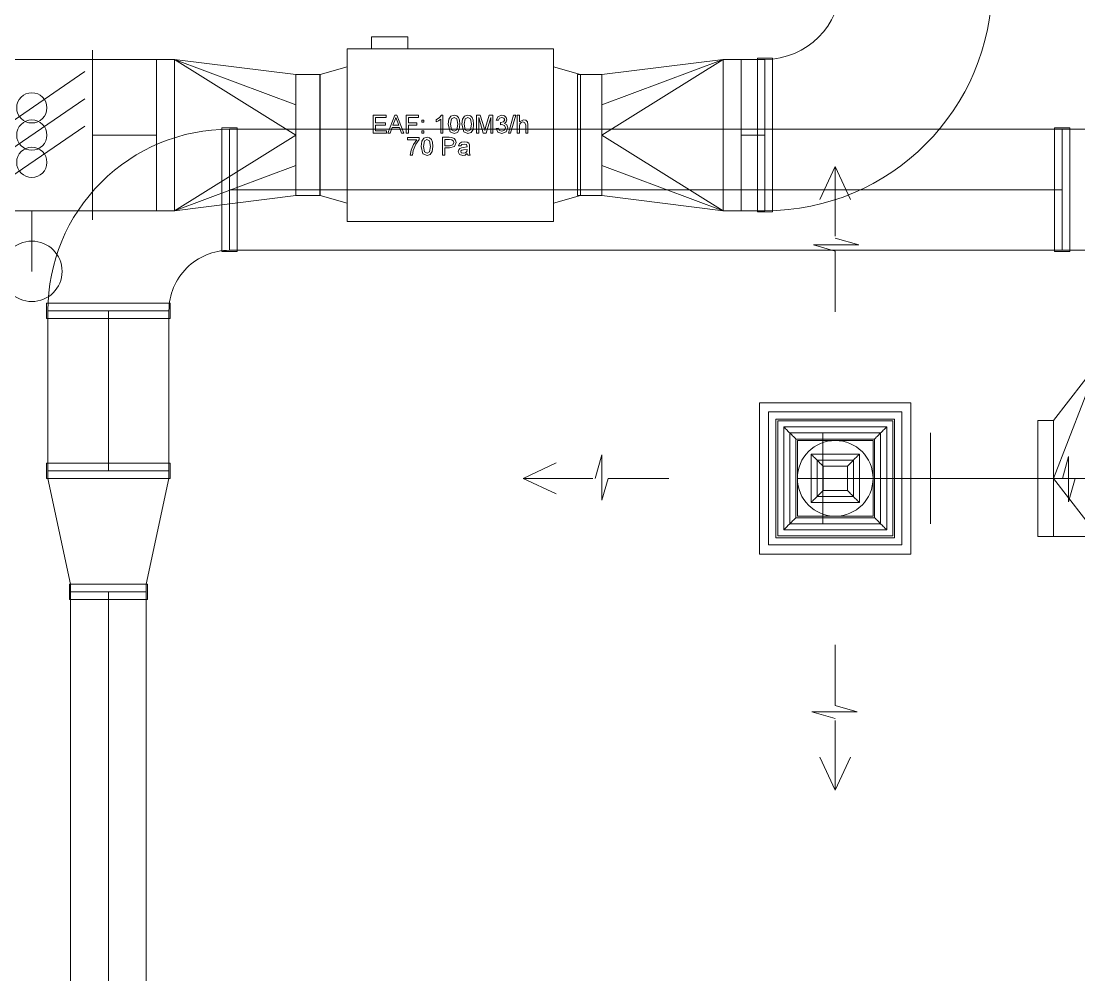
# Model space of a CAD drawing. Header units: millimetres. Extents: x -22227 to 20275, y 15053 to 61060.
# Drawn here: x 11980 to 13727, y 54697 to 56272 of the extents above; entities that cross this region are included whole.
import ezdxf

# ---------------------------------------------------------------- set-up
doc = ezdxf.new("R2010")
doc.units = ezdxf.units.MM
for name, color, linetype, lineweight in [('A-DETL-GENF', 7, 'Continuous', 5), ('A-GENM', 7, 'Continuous', 5), ('M-EQPM', 7, 'Continuous', 5), ('M-HVAC-CDFF', 7, 'Continuous', 5), ('M-HVAC-DUCT', 7, 'Continuous', 18), ('M-HVAC-DUCT-CNTR', 7, 'Continuous', 5)]:
    doc.layers.add(name, color=color, linetype=linetype, lineweight=lineweight)
doc.layers.add('M-HVAC-DUCT-PATT', color=7, linetype='Continuous', lineweight=5, true_color=0x007f00)

# ---------------------------------------------------------------- blocks, each defined once
blk = doc.blocks.new('01_DSC_SAD_Asli_1 ROD Connector_Horizontal_ - FAF 250X250-2073749-MẶT BẰNG HỆ THỐNG GIÓ TƯƠI')
at = {"layer": 'A-GENM', "color": 4, "true_color": 0x00ffff}
for p, q in [((0, 515), (-25.4, 460.6)), ((0, 515), (25.4, 460.6)), ((0, 515), (0, 400)), ((-36.1, 385.4), (38.7, 385.4)), ((0, 375), (-36.1, 385.4)), ((38.7, 385.4), (0, 396.4)), ((0, 375), (0, 275)), ((-385.4, 38.7), (-396.4, 0)), ((-385.4, -36.1), (-385.4, 38.7)), ((375, 0), (385.4, 36.1)), ((385.4, 36.1), (385.4, -38.7)), ((-515, 0), (-460.6, 25.4)), ((515, 0), (460.6, 25.4)), ((-515, 0), (-460.6, -25.4)), ((-515, 0), (-400, 0)), ((-375, 0), (-385.4, -36.1)), ((-375, 0), (-275, 0)), ((375, 0), (275, 0)), ((385.4, -38.7), (396.4, 0)), ((515, 0), (400, 0)), ((515, 0), (460.6, -25.4)), ((0, -375), (0, -275)), ((0, -375), (36.1, -385.4)), ((-38.7, -385.4), (0, -396.4)), ((36.1, -385.4), (-38.7, -385.4)), ((0, -515), (0, -400)), ((0, -515), (-25.4, -460.6)), ((0, -515), (25.4, -460.6))]:
    blk.add_line(p, q, dxfattribs=at)
at = {"layer": 'M-HVAC-CDFF', "color": 4, "true_color": 0x00ffff}
for p, q in [((125, 125), (-125, 125)), ((-125, 125), (-125, -125)), ((-125, -125), (-125, 125)), ((-125, 125), (125, 125)), ((125, -125), (125, 125)), ((125, 125), (125, -125)), ((110, 110), (-110, 110)), ((-110, 110), (-110, -110)), ((-110, -110), (-110, 110)), ((-110, 110), (110, 110)), ((110, -110), (110, 110)), ((110, 110), (110, -110)), ((98, 98), (-98, 98)), ((-98, 98), (-98, -98)), ((-98, -98), (-98, 98)), ((-98, 98), (98, 98)), ((-95, -95), (-95, 95)), ((-95, 95), (95, 95)), ((95, 95), (-95, 95)), ((-95, 95), (-95, -95)), ((-95, -95), (-95, 95)), ((-95, 95), (95, 95)), ((95, 95), (-95, 95)), ((-95, 95), (-95, -95)), ((95, 95), (95, -95)), ((95, -95), (95, 95)), ((95, 95), (95, -95)), ((95, -95), (95, 95)), ((98, -98), (98, 98)), ((98, 98), (98, -98)), ((-85, 85), (-85, -85)), ((85, 85), (-85, 85)), ((-75, -75), (-75, 75)), ((-75, -75), (-75, 75)), ((75, 75), (-75, 75)), ((75, 75), (-75, 75)), ((75, 75), (75, -75)), ((75, 75), (75, -75)), ((85, -85), (85, 85)), ((-65, 65), (-65, -65)), ((-65, 65), (65, 65)), ((65, -65), (65, 65)), ((-40, 40), (-40, -40)), ((40, 40), (-40, 40)), ((40, -40), (40, 40)), ((-30, -30), (-30, 30)), ((-30, -30), (-30, 30)), ((30, 30), (-30, 30)), ((30, 30), (-30, 30)), ((-20, 20), (-20, -20)), ((-20, 20), (20, 20)), ((20, -20), (20, 20)), ((30, 30), (30, -30)), ((30, 30), (30, -30)), ((30, -30), (-30, -30)), ((30, -30), (-30, -30)), ((-20, -20), (20, -20)), ((-40, -40), (40, -40)), ((-65, -65), (65, -65)), ((-85, -85), (85, -85)), ((75, -75), (-75, -75)), ((75, -75), (-75, -75)), ((-98, -98), (98, -98)), ((98, -98), (-98, -98)), ((95, -95), (-95, -95)), ((-95, -95), (95, -95)), ((95, -95), (-95, -95)), ((-95, -95), (95, -95)), ((-110, -110), (110, -110)), ((110, -110), (-110, -110)), ((-125, -125), (125, -125)), ((125, -125), (-125, -125))]:
    blk.add_line(p, q, dxfattribs=at)
for points in [[(-75, 75), (-76.2, 76.2), (-79.1, 79.1), (-82.9, 82.9), (-85, 85)], [(-75, 75), (-72.7, 72.7), (-68.7, 68.7), (-66, 66), (-65, 65)], [(65, 65), (66, 66), (68.7, 68.7), (72.7, 72.7), (75, 75)], [(85, 85), (82.9, 82.9), (79.1, 79.1), (76.2, 76.2), (75, 75)], [(-30, 30), (-31.2, 31.2), (-34.1, 34.1), (-37.9, 37.9), (-40, 40)], [(40, 40), (37.9, 37.9), (34.1, 34.1), (31.2, 31.2), (30, 30)], [(-30, 30), (-27.7, 27.7), (-23.7, 23.7), (-21, 21), (-20, 20)], [(20, 20), (21, 21), (23.7, 23.7), (27.7, 27.7), (30, 30)], [(-30, -30), (-31.2, -31.2), (-34.1, -34.1), (-37.9, -37.9), (-40, -40)], [(-30, -30), (-27.7, -27.7), (-23.7, -23.7), (-21, -21), (-20, -20)], [(30, -30), (27.7, -27.7), (23.7, -23.7), (21, -21), (20, -20)], [(30, -30), (31.2, -31.2), (34.1, -34.1), (37.9, -37.9), (40, -40)], [(-75, -75), (-72.7, -72.7), (-68.7, -68.7), (-66, -66), (-65, -65)], [(75, -75), (72.7, -72.7), (68.7, -68.7), (66, -66), (65, -65)], [(-75, -75), (-76.2, -76.2), (-79.1, -79.1), (-82.9, -82.9), (-85, -85)], [(75, -75), (76.2, -76.2), (79.1, -79.1), (82.9, -82.9), (85, -85)]]:
    blk.add_open_spline(points, degree=3, dxfattribs=at)
blk = doc.blocks.new('ChanRe_VuongTron_TDC - Standard-2480131-MẶT BẰNG HỆ THỐNG GIÓ TƯƠI')
at = {"layer": 'M-HVAC-DUCT', "color": 4, "true_color": 0x00ffff}
for p, q in [((0, 95.8), (-15, 95.8)), ((-15, -191.5), (-15, 95.8)), ((0, 95.8), (-15, 95.8)), ((-15, 95.8), (-15, -191.5)), ((0, 95.8), (74.6, 95.8)), ((0, 95.8), (0, -191.5)), ((0, 95.8), (74.6, 0)), ((0, 95.8), (74.6, 0)), ((0, -191.5), (0, 95.8)), ((0, 95.8), (0, -191.5)), ((0, -191.5), (0, 95.8)), ((74.6, 0), (74.6, 95.8)), ((100, 95.8), (74.6, 95.8)), ((74.6, 95.8), (74.6, -95.8)), ((74.6, 95.8), (74.6, -95.8)), ((100, -95.8), (100, 95.8)), ((100, -95.8), (100, 95.8)), ((0, -191.5), (74.6, 0)), ((74.6, 0), (0, -191.5)), ((74.6, -95.8), (74.6, 0)), ((0, -191.5), (74.6, -95.8)), ((74.6, -95.8), (100, -95.8)), ((-15, -191.5), (0, -191.5)), ((0, -191.5), (-15, -191.5))]:
    blk.add_line(p, q, dxfattribs=at)
blk = doc.blocks.new('ConThu_VuongTron_NepC1 - Standard-2536471-MẶT BẰNG HỆ THỐNG GIÓ TƯƠI')
at = {"layer": 'M-HVAC-DUCT', "color": 4, "true_color": 0x00ffff}
for p, q in [((13263.9, 50679.4), (13326.4, 50679.4)), ((13263.9, 50616.9), (13263.9, 50679.4)), ((13263.9, 50679.4), (13263.9, 50554.4)), ((13388.9, 50679.4), (13263.9, 50679.4)), ((13263.9, 50554.4), (13263.9, 50679.4)), ((13263.9, 50679.4), (13388.9, 50679.4)), ((13388.9, 50679.4), (13263.9, 50679.4)), ((13263.9, 50679.4), (13263.9, 50554.4)), ((13326.4, 50679.4), (13388.9, 50679.4)), ((13388.9, 50679.4), (13388.9, 50616.9)), ((13388.9, 50554.4), (13388.9, 50679.4)), ((13388.9, 50679.4), (13388.9, 50554.4)), ((13388.9, 50554.4), (13388.9, 50679.4)), ((13263.9, 50554.4), (13263.9, 50616.9)), ((13263.9, 50616.9), (13326.4, 50616.9)), ((13295.2, 50616.9), (13263.9, 50616.9)), ((13326.4, 50616.9), (13388.9, 50616.9)), ((13388.9, 50616.9), (13357.7, 50616.9)), ((13388.9, 50616.9), (13388.9, 50554.4)), ((13326.4, 50554.4), (13263.9, 50554.4)), ((13263.9, 50554.4), (13388.9, 50554.4)), ((13388.9, 50554.4), (13263.9, 50554.4)), ((13263.9, 50554.4), (13388.9, 50554.4)), ((13388.9, 50554.4), (13326.4, 50554.4))]:
    blk.add_line(p, q, dxfattribs=at)
for start, end in [(90, 180), (90, 180), (90, 180), (0, 90), (0, 90), (0, 90), (180, 270), (180, 270), (180, 270), (270, 0), (270, 0), (270, 0)]:
    blk.add_arc((13326.4, 50616.9), 62.5, start, end, dxfattribs=at)
blk = doc.blocks.new('Cut_ChuNhat_NepC1 - 1 W-2531844-MẶT BẰNG HỆ THỐNG GIÓ TƯƠI')
at = {"layer": 'M-HVAC-DUCT', "color": 4, "true_color": 0x00ffff}
for p, q in [((-102, 212.5), (102, 212.5)), ((102, 212.5), (-102, 212.5)), ((-102, 212.5), (-102, 187.5)), ((-102, 187.5), (-102, 212.5)), ((102, 187.5), (102, 212.5)), ((102, 187.5), (102, 212.5)), ((-100, 200), (100, 200)), ((100, 200), (-100, 200)), ((-102, 187.5), (102, 187.5)), ((102, 187.5), (-102, 187.5)), ((-212.5, -102), (-212.5, 102)), ((-212.5, 102), (-212.5, -102)), ((-212.5, 102), (-187.5, 102)), ((-212.5, 102), (-187.5, 102)), ((-200, 100), (-200, -100)), ((-200, -100), (-200, 100)), ((-187.5, -102), (-187.5, 102)), ((-187.5, 102), (-187.5, -102)), ((-187.5, -102), (-212.5, -102)), ((-212.5, -102), (-187.5, -102))]:
    blk.add_line(p, q, dxfattribs=at)
for radius in [100, 100, 300, 300]:
    blk.add_arc((-200, 200), radius, 270, 0, dxfattribs=at)
blk = doc.blocks.new('ConThu_ChuNhat_NepC1 - L200-2536523-MẶT BẰNG HỆ THỐNG GIÓ TƯƠI')
at = {"layer": 'M-HVAC-DUCT', "color": 4, "true_color": 0x00ffff}
for p, q in [((-25, -102), (-25, 102)), ((-25, 102), (-25, -102)), ((-25, 102), (0, 102)), ((-25, 102), (0, 102)), ((-25, -100), (-25, 100)), ((-25, 100), (-25, -100)), ((-25, 100), (0, 100)), ((-25, 100), (0, 100)), ((0, -102), (0, 102)), ((0, 102), (0, -102)), ((0, -100), (0, 100)), ((0, 100), (0, -100)), ((0, 100), (0, -100)), ((0, 100), (175, 62.5)), ((0, 100), (175, 62.5)), ((0, -100), (0, 100)), ((175, 64.5), (175, -64.5)), ((175, -64.5), (175, 64.5)), ((200, 64.5), (175, 64.5)), ((175, 64.5), (200, 64.5)), ((175, 62.5), (175, -62.5)), ((175, -62.5), (175, 62.5)), ((200, 62.5), (175, 62.5)), ((175, 62.5), (200, 62.5)), ((175, -62.5), (175, 62.5)), ((175, 62.5), (175, -62.5)), ((200, 64.5), (200, -64.5)), ((200, -64.5), (200, 64.5)), ((200, 62.5), (200, -62.5)), ((200, -62.5), (200, 62.5)), ((0, -100), (175, -62.5)), ((175, -62.5), (0, -100)), ((175, -62.5), (200, -62.5)), ((175, -62.5), (200, -62.5)), ((175, -64.5), (200, -64.5)), ((175, -64.5), (200, -64.5)), ((0, -100), (-25, -100)), ((-25, -100), (0, -100)), ((0, -102), (-25, -102)), ((-25, -102), (0, -102))]:
    blk.add_line(p, q, dxfattribs=at)
blk = doc.blocks.new('ConThu_VuongTron_NepC1 - Standard-2246124-MẶT BẰNG HỆ THỐNG GIÓ TƯƠI')
at = {"layer": 'M-HVAC-DUCT', "color": 4, "true_color": 0x00ffff}
for p, q in [((-30, -125), (-30, 125)), ((-30, 125), (-30, -125)), ((-30, 125), (0, 125)), ((-30, 125), (0, 125)), ((0, 125), (200, 100)), ((200, 100), (0, 125)), ((0, 125), (0, -125)), ((0, -125), (0, 125)), ((0, 125), (200, 0)), ((200, 50), (0, 125)), ((0, -125), (0, 125)), ((0, 125), (0, -125)), ((200, 0), (200, 100)), ((200, 0), (200, 100)), ((240, 100), (200, 100)), ((200, 100), (200, 0)), ((200, 100), (200, 0)), ((240, 0), (240, 100)), ((240, 0), (240, 100)), ((200, -100), (200, 0)), ((200, -100), (200, 0)), ((200, 0), (200, -100)), ((240, -100), (240, 0)), ((240, -100), (240, 0)), ((200, 0), (0, -125)), ((200, 0), (200, -100)), ((0, -125), (200, -50)), ((0, -125), (200, -100)), ((200, -100), (0, -125)), ((200, -100), (240, -100)), ((0, -125), (-30, -125)), ((-30, -125), (0, -125))]:
    blk.add_line(p, q, dxfattribs=at)
blk = doc.blocks.new('03_DSC_VA_Fan _inline_ - QUẠT CẤP HỘP-V37-MẶT BẰNG HỆ THỐNG GIÓ TƯƠI')
at = {"layer": 'M-EQPM'}
for p, q in [((-70.2, 162.5), (-130.2, 162.5)), ((-130.2, 162.5), (-130.2, 142.5)), ((-130.2, 142.5), (-130.2, 162.5)), ((-130.2, 162.5), (-70.2, 162.5)), ((-70.2, 142.5), (-70.2, 162.5)), ((-70.2, 162.5), (-70.2, 142.5)), ((170.2, 142.5), (-170.2, 142.5)), ((-170.2, 142.5), (-170.2, -142.5)), ((-170.2, -142.5), (-170.2, 142.5)), ((-170.2, 142.5), (170.2, 142.5)), ((-130.2, 142.5), (-70.2, 142.5)), ((-70.2, 142.5), (-130.2, 142.5)), ((170.2, -142.5), (170.2, 142.5)), ((170.2, 142.5), (170.2, -142.5)), ((-215, 100), (-170.2, 112.5)), ((-215, 100), (-170.2, 112.5)), ((170.2, 112.5), (215, 100)), ((170.2, 112.5), (215, 100)), ((-215, 71), (-215, 100)), ((-215, -100), (-215, 100)), ((215, 100), (215, 71)), ((215, 100), (215, -100)), ((-215, -71), (-215, 71)), ((215, 71), (215, -71)), ((-105.9, 32.8), (-127.2, 32.8)), ((-127.2, 32.8), (-127.2, 3.2)), ((-123.5, 20.3), (-123.5, 29.1)), ((-123.5, 29.1), (-105.9, 29.1)), ((-106.8, 20.3), (-123.5, 20.3)), ((-106.8, 16.6), (-106.8, 20.3)), ((-105.9, 29.1), (-105.9, 32.8)), ((-91.6, 32.8), (-103.4, 3.2)), ((-94.7, 16.2), (-91.8, 24.1)), ((-91.8, 24.1), (-90, 29.1)), ((-88.4, 32.8), (-91.6, 32.8)), ((-90, 29.1), (-87.9, 23.4)), ((-76.6, 3.2), (-88.4, 32.8)), ((-87.9, 23.4), (-85.3, 16.2)), ((-52.8, 32.8), (-72.7, 32.8)), ((-72.7, 32.8), (-72.7, 3.2)), ((-69, 20.3), (-69, 29.1)), ((-69, 29.1), (-52.8, 29.1)), ((-55.2, 20.3), (-69, 20.3)), ((-55.2, 16.6), (-55.2, 20.3)), ((-52.8, 29.1), (-52.8, 32.8)), ((-43.6, 24.9), (-47.3, 24.9)), ((-47.3, 24.9), (-47.3, 21.2)), ((-47.3, 21.2), (-43.6, 21.2)), ((-43.6, 21.2), (-43.6, 24.9)), ((-17.9, 28.8), (-23.3, 25.4)), ((-23.3, 25.4), (-23.3, 21.9)), ((-23.3, 21.9), (-19.4, 23.8)), ((-19.4, 23.8), (-15.9, 26.2)), ((-14.6, 32.8), (-17.9, 28.8)), ((-15.9, 26.2), (-15.9, 3.2)), ((-12.2, 32.8), (-14.6, 32.8)), ((-12.2, 3.2), (-12.2, 32.8)), ((-2.4, 26.3), (-3.5, 17.8)), ((-3.5, 17.8), (-0.5, 5.6)), ((0.8, 31.2), (-2.4, 26.3)), ((0.2, 17.8), (2, 27.1)), ((2, 8.6), (0.2, 17.8)), ((6.2, 32.8), (0.8, 31.2)), ((2, 27.1), (6.2, 29.1)), ((10.5, 31.8), (6.2, 32.8)), ((6.2, 29.1), (10.6, 26.8)), ((13.5, 29.1), (10.5, 31.8)), ((12.2, 17.8), (10.5, 8.6)), ((10.6, 26.8), (12.2, 17.8)), ((15.3, 24.7), (13.5, 29.1)), ((14.8, 9.3), (15.9, 17.8)), ((15.9, 17.8), (15.3, 24.7)), ((20.2, 26.3), (19.2, 17.8)), ((19.2, 17.8), (22.1, 5.6)), ((23.5, 31.2), (20.2, 26.3)), ((22.8, 17.8), (24.6, 27.1)), ((24.6, 8.6), (22.8, 17.8)), ((28.8, 32.8), (23.5, 31.2)), ((24.6, 27.1), (28.8, 29.1)), ((33.2, 31.8), (28.8, 32.8)), ((28.8, 29.1), (33.2, 26.8)), ((34.8, 17.8), (33.1, 8.6)), ((36.1, 29.1), (33.2, 31.8)), ((33.2, 26.8), (34.8, 17.8)), ((37.9, 24.7), (36.1, 29.1)), ((37.5, 9.3), (38.5, 17.8)), ((38.5, 17.8), (37.9, 24.7)), ((49.5, 32.8), (43.2, 32.8)), ((43.2, 32.8), (43.2, 3.2)), ((46.8, 3.2), (46.8, 29.1)), ((46.8, 29.1), (54.3, 3.2)), ((55.6, 11.9), (49.5, 32.8)), ((64, 32.8), (58.1, 12.3)), ((59.3, 3.2), (66.7, 29.1)), ((70.4, 32.8), (64, 32.8)), ((66.7, 29.1), (66.7, 3.2)), ((70.4, 3.2), (70.4, 32.8)), ((78.9, 30.7), (75.9, 24.9)), ((75.9, 24.9), (79.6, 24.5)), ((84.8, 32.8), (78.9, 30.7)), ((79.6, 24.5), (81.4, 27.9)), ((81.4, 27.9), (84.9, 29.1)), ((83.1, 20.8), (82.7, 17.1)), ((82.7, 17.1), (85.3, 17.5)), ((87.9, 21.8), (83.1, 20.8)), ((89.3, 31.8), (84.8, 32.8)), ((84.9, 29.1), (88.4, 27.9)), ((85.3, 17.5), (89.5, 16)), ((89.8, 25), (87.9, 21.8)), ((88.4, 27.9), (89.8, 25)), ((92.4, 29), (89.3, 31.8)), ((89.4, 19.4), (92.4, 21.9)), ((93.4, 16.9), (89.4, 19.4)), ((93.5, 25.3), (92.4, 29)), ((92.4, 21.9), (93.5, 25.3)), ((104.5, 32.8), (96.2, 3.2)), ((99.6, 3.2), (107.9, 32.8)), ((107.9, 32.8), (104.5, 32.8)), ((114.2, 32.8), (110.5, 32.8)), ((110.5, 32.8), (110.5, 3.2)), ((114.2, 21.9), (114.2, 32.8)), ((120.7, 25.4), (114.2, 21.9)), ((114.2, 14.8), (114.8, 18.6)), ((114.8, 18.6), (116.9, 20.9)), ((116.9, 20.9), (119.9, 21.7)), ((119.9, 21.7), (123.2, 20.5)), ((124.8, 24.4), (120.7, 25.4)), ((123.2, 20.5), (124.4, 16.6)), ((127.3, 21.8), (124.8, 24.4)), ((128.1, 17), (127.3, 21.8)), ((-127.2, 3.2), (-105.5, 3.2)), ((-123.5, 6.9), (-123.5, 16.6)), ((-123.5, 16.6), (-106.8, 16.6)), ((-105.5, 6.9), (-123.5, 6.9)), ((-105.5, 3.2), (-105.5, 6.9)), ((-103.4, 3.2), (-99.5, 3.2)), ((-99.5, 3.2), (-96.1, 12.5)), ((-96.1, 12.5), (-83.9, 12.5)), ((-85.3, 16.2), (-94.7, 16.2)), ((-83.9, 12.5), (-80.5, 3.2)), ((-80.5, 3.2), (-76.6, 3.2)), ((-72.7, 3.2), (-69, 3.2)), ((-69, 3.2), (-69, 16.6)), ((-69, 16.6), (-55.2, 16.6)), ((-43.6, 6.9), (-47.3, 6.9)), ((-47.3, 6.9), (-47.3, 3.2)), ((-47.3, 3.2), (-43.6, 3.2)), ((-43.6, 3.2), (-43.6, 6.9)), ((-15.9, 3.2), (-12.2, 3.2)), ((-0.5, 5.6), (6.2, 2.8)), ((6.2, 6.5), (2, 8.6)), ((10.5, 8.6), (6.2, 6.5)), ((6.2, 2.8), (11.6, 4.4)), ((11.6, 4.4), (14.8, 9.3)), ((22.1, 5.6), (28.8, 2.8)), ((28.8, 6.5), (24.6, 8.6)), ((33.1, 8.6), (28.8, 6.5)), ((28.8, 2.8), (34.3, 4.4)), ((34.3, 4.4), (37.5, 9.3)), ((43.2, 3.2), (46.8, 3.2)), ((54.3, 3.2), (59.3, 3.2)), ((56.8, 7.6), (55.6, 11.9)), ((58.1, 12.3), (56.8, 7.6)), ((66.7, 3.2), (70.4, 3.2)), ((79.2, 11.5), (75.5, 11.1)), ((75.5, 11.1), (78.4, 5.1)), ((78.4, 5.1), (84.9, 2.8)), ((81.2, 7.7), (79.2, 11.5)), ((85, 6.5), (81.2, 7.7)), ((84.9, 2.8), (92, 5.5)), ((89.5, 8.1), (85, 6.5)), ((89.5, 16), (91.2, 12.2)), ((91.2, 12.2), (89.5, 8.1)), ((92, 5.5), (94.8, 12.1)), ((94.8, 12.1), (93.4, 16.9)), ((96.2, 3.2), (99.6, 3.2)), ((110.5, 3.2), (114.2, 3.2)), ((114.2, 3.2), (114.2, 14.8)), ((124.4, 16.6), (124.4, 3.2)), ((124.4, 3.2), (128.1, 3.2)), ((128.1, 3.2), (128.1, 17)), ((-51.5, -4.2), (-70.8, -4.2)), ((-70.8, -4.2), (-70.8, -7.8)), ((-70.8, -7.8), (-55.2, -7.8)), ((-60.7, -15.5), (-64.8, -24.9)), ((-61.2, -25.2), (-57, -15.1)), ((-55.2, -7.8), (-60.7, -15.5)), ((-57, -15.1), (-51.5, -7.1)), ((-51.5, -7.1), (-51.5, -4.2)), ((-47.1, -10.2), (-48.2, -18.7)), ((-43.9, -5.3), (-47.1, -10.2)), ((-44.5, -18.7), (-42.8, -9.4)), ((-38.5, -3.7), (-43.9, -5.3)), ((-42.8, -9.4), (-38.6, -7.4)), ((-38.6, -7.4), (-34.2, -9.6)), ((-34.2, -4.6), (-38.5, -3.7)), ((-31.2, -7.4), (-34.2, -4.6)), ((-34.2, -9.6), (-32.5, -18.7)), ((-29.5, -11.8), (-31.2, -7.4)), ((-28.8, -18.7), (-29.5, -11.8)), ((-1.7, -3.7), (-12.7, -3.7)), ((-12.7, -3.7), (-12.7, -33.2)), ((-9, -17.5), (-9, -7.4)), ((-9, -7.4), (-1.4, -7.4)), ((2.7, -4), (-1.7, -3.7)), ((-1.4, -7.4), (2.3, -7.6)), ((4.2, -16.2), (-1.3, -17.5)), ((2.3, -7.6), (4.8, -9.3)), ((6.3, -5.4), (2.7, -4)), ((5.8, -12.4), (4.2, -16.2)), ((4.8, -9.3), (5.8, -12.4)), ((8.6, -8.2), (6.3, -5.4)), ((7.1, -18.6), (9.5, -12.2)), ((9.5, -12.2), (8.6, -8.2)), ((15.2, -13.9), (13.6, -17.5)), ((18.4, -11.8), (15.2, -13.9)), ((17.3, -18), (19.1, -15.5)), ((23.3, -11.1), (18.4, -11.8)), ((19.1, -15.5), (22.8, -14.8)), ((22.8, -14.8), (26.9, -15.8)), ((27.8, -11.7), (23.3, -11.1)), ((26.9, -15.8), (27.9, -19.4)), ((30.3, -13.4), (27.8, -11.7)), ((31.4, -15.9), (30.3, -13.4)), ((31.6, -19.1), (31.4, -15.9)), ((-64.8, -24.9), (-66.2, -33.2)), ((-66.2, -33.2), (-62.5, -33.2)), ((-62.5, -33.2), (-61.2, -25.2)), ((-48.2, -18.7), (-45.3, -30.9)), ((-45.3, -30.9), (-38.5, -33.7)), ((-42.8, -27.9), (-44.5, -18.7)), ((-38.5, -30), (-42.8, -27.9)), ((-34.3, -27.9), (-38.5, -30)), ((-38.5, -33.7), (-33.1, -32.1)), ((-32.5, -18.7), (-34.3, -27.9)), ((-33.1, -32.1), (-29.9, -27.2)), ((-29.9, -27.2), (-28.8, -18.7)), ((-12.7, -33.2), (-9, -33.2)), ((-1.3, -17.5), (-9, -17.5)), ((-9, -33.2), (-9, -21.2)), ((-9, -21.2), (-1.5, -21.2)), ((-1.5, -21.2), (7.1, -18.6)), ((13.9, -24.5), (13.2, -27.5)), ((13.2, -27.5), (15, -31.9)), ((13.6, -17.5), (17.3, -18)), ((15.7, -22.4), (13.9, -24.5)), ((15, -31.9), (20.4, -33.7)), ((18.3, -21.2), (15.7, -22.4)), ((17.4, -25.8), (18.8, -24.8)), ((17.9, -29.2), (17.4, -25.8)), ((21.2, -30), (17.9, -29.2)), ((21.5, -20.7), (18.3, -21.2)), ((18.8, -24.8), (22, -24.2)), ((20.4, -33.7), (24.3, -33)), ((24.9, -29.1), (21.2, -30)), ((27.9, -19.4), (21.5, -20.7)), ((22, -24.2), (27.9, -23.6)), ((24.3, -33), (27.9, -30.5)), ((27.3, -27), (24.9, -29.1)), ((27.9, -23.6), (27.3, -27)), ((27.9, -30.5), (28.8, -33.2)), ((28.8, -33.2), (32.5, -33.2)), ((31.6, -23.7), (31.6, -19.1)), ((31.8, -30.1), (31.6, -23.7)), ((32.5, -33.2), (31.8, -30.1)), ((-215, -100), (-215, -71)), ((215, -71), (215, -100)), ((-170.2, -112.5), (-215, -100)), ((-215, -100), (-170.2, -112.5)), ((170.2, -112.5), (215, -100)), ((215, -100), (170.2, -112.5)), ((-170.2, -142.5), (170.2, -142.5)), ((170.2, -142.5), (-170.2, -142.5)), ((-127.2, -142.5), (-105.5, -142.5)), ((-105.9, -142.5), (-127.2, -142.5)), ((-105.5, -142.5), (-123.5, -142.5)), ((-123.5, -142.5), (-106.8, -142.5)), ((-106.8, -142.5), (-123.5, -142.5)), ((-123.5, -142.5), (-105.9, -142.5)), ((-103.4, -142.5), (-99.5, -142.5)), ((-91.6, -142.5), (-103.4, -142.5)), ((-99.5, -142.5), (-96.1, -142.5)), ((-96.1, -142.5), (-83.9, -142.5)), ((-94.7, -142.5), (-91.8, -142.5)), ((-85.3, -142.5), (-94.7, -142.5)), ((-91.8, -142.5), (-90, -142.5)), ((-88.4, -142.5), (-91.6, -142.5)), ((-90, -142.5), (-87.9, -142.5)), ((-76.6, -142.5), (-88.4, -142.5)), ((-87.9, -142.5), (-85.3, -142.5)), ((-83.9, -142.5), (-80.5, -142.5)), ((-80.5, -142.5), (-76.6, -142.5)), ((-72.7, -142.5), (-69, -142.5)), ((-52.8, -142.5), (-72.7, -142.5)), ((-69, -142.5), (-55.2, -142.5)), ((-55.2, -142.5), (-69, -142.5)), ((-69, -142.5), (-52.8, -142.5)), ((-47.3, -142.5), (-43.6, -142.5)), ((-43.6, -142.5), (-47.3, -142.5)), ((-47.3, -142.5), (-43.6, -142.5)), ((-43.6, -142.5), (-47.3, -142.5)), ((-17.9, -142.5), (-23.3, -142.5)), ((-23.3, -142.5), (-19.4, -142.5)), ((-22.6, -142.5), (-6.9, -142.5)), ((-3.2, -142.5), (-22.6, -142.5)), ((-19.4, -142.5), (-15.9, -142.5)), ((-16.5, -142.5), (-18, -142.5)), ((-18, -142.5), (-14.3, -142.5)), ((-14.6, -142.5), (-17.9, -142.5)), ((-12.5, -142.5), (-16.5, -142.5)), ((-15.9, -142.5), (-12.2, -142.5)), ((-12.2, -142.5), (-14.6, -142.5)), ((-14.3, -142.5), (-12.9, -142.5)), ((-12.9, -142.5), (-8.7, -142.5)), ((-6.9, -142.5), (-12.5, -142.5)), ((-8.7, -142.5), (-3.2, -142.5)), ((-3.5, -142.5), (-0.5, -142.5)), ((-2.4, -142.5), (-3.5, -142.5)), ((0.8, -142.5), (-2.4, -142.5)), ((-0.5, -142.5), (6.2, -142.5)), ((0, -142.5), (2.9, -142.5)), ((1.1, -142.5), (0, -142.5)), ((0.2, -142.5), (2, -142.5)), ((2, -142.5), (0.2, -142.5)), ((6.2, -142.5), (0.8, -142.5)), ((4.3, -142.5), (1.1, -142.5)), ((2, -142.5), (6.2, -142.5)), ((6.2, -142.5), (2, -142.5)), ((2.9, -142.5), (9.7, -142.5)), ((3.7, -142.5), (5.5, -142.5)), ((5.4, -142.5), (3.7, -142.5)), ((9.7, -142.5), (4.3, -142.5)), ((9.7, -142.5), (5.4, -142.5)), ((5.5, -142.5), (9.6, -142.5)), ((6.2, -142.5), (11.6, -142.5)), ((10.5, -142.5), (6.2, -142.5)), ((6.2, -142.5), (10.6, -142.5)), ((10.5, -142.5), (6.2, -142.5)), ((9.6, -142.5), (14, -142.5)), ((9.7, -142.5), (15.1, -142.5)), ((14, -142.5), (9.7, -142.5)), ((14, -142.5), (9.7, -142.5)), ((13.5, -142.5), (10.5, -142.5)), ((12.2, -142.5), (10.5, -142.5)), ((10.6, -142.5), (12.2, -142.5)), ((11.6, -142.5), (14.8, -142.5)), ((15.3, -142.5), (13.5, -142.5)), ((17, -142.5), (14, -142.5)), ((14, -142.5), (15.7, -142.5)), ((15.7, -142.5), (14, -142.5)), ((14.8, -142.5), (15.9, -142.5)), ((15.1, -142.5), (18.3, -142.5)), ((15.9, -142.5), (15.3, -142.5)), ((18.7, -142.5), (17, -142.5)), ((18.3, -142.5), (19.4, -142.5)), ((19.4, -142.5), (18.7, -142.5)), ((19.2, -142.5), (22.1, -142.5)), ((20.2, -142.5), (19.2, -142.5)), ((23.5, -142.5), (20.2, -142.5)), ((22.1, -142.5), (28.8, -142.5)), ((22.8, -142.5), (24.6, -142.5)), ((24.6, -142.5), (22.8, -142.5)), ((28.8, -142.5), (23.5, -142.5)), ((24.6, -142.5), (28.8, -142.5)), ((28.8, -142.5), (24.6, -142.5)), ((28.8, -142.5), (34.3, -142.5)), ((33.2, -142.5), (28.8, -142.5)), ((28.8, -142.5), (33.2, -142.5)), ((33.1, -142.5), (28.8, -142.5)), ((34.8, -142.5), (33.1, -142.5)), ((36.1, -142.5), (33.2, -142.5)), ((33.2, -142.5), (34.8, -142.5)), ((34.3, -142.5), (37.5, -142.5)), ((35.5, -142.5), (39.2, -142.5)), ((46.5, -142.5), (35.5, -142.5)), ((37.9, -142.5), (36.1, -142.5)), ((37.5, -142.5), (38.5, -142.5)), ((38.5, -142.5), (37.9, -142.5)), ((39.2, -142.5), (46.7, -142.5)), ((39.2, -142.5), (46.9, -142.5)), ((47, -142.5), (39.2, -142.5)), ((43.2, -142.5), (46.8, -142.5)), ((49.5, -142.5), (43.2, -142.5)), ((50.9, -142.5), (46.5, -142.5)), ((46.7, -142.5), (55.3, -142.5)), ((46.8, -142.5), (54.3, -142.5)), ((46.9, -142.5), (50.6, -142.5)), ((52.4, -142.5), (47, -142.5)), ((55.6, -142.5), (49.5, -142.5)), ((50.6, -142.5), (53.1, -142.5)), ((54.5, -142.5), (50.9, -142.5)), ((54, -142.5), (52.4, -142.5)), ((53.1, -142.5), (54, -142.5)), ((54.3, -142.5), (59.3, -142.5)), ((56.8, -142.5), (54.5, -142.5)), ((55.3, -142.5), (57.7, -142.5)), ((56.8, -142.5), (55.6, -142.5)), ((58.1, -142.5), (56.8, -142.5)), ((57.7, -142.5), (56.8, -142.5)), ((64, -142.5), (58.1, -142.5)), ((59.3, -142.5), (66.7, -142.5)), ((62.1, -142.5), (61.4, -142.5)), ((61.4, -142.5), (63.3, -142.5)), ((63.4, -142.5), (61.8, -142.5)), ((61.8, -142.5), (65.5, -142.5)), ((63.9, -142.5), (62.1, -142.5)), ((63.3, -142.5), (68.6, -142.5)), ((66.7, -142.5), (63.4, -142.5)), ((66.5, -142.5), (63.9, -142.5)), ((70.4, -142.5), (64, -142.5)), ((65.5, -142.5), (67.3, -142.5)), ((66.2, -142.5), (65.6, -142.5)), ((65.6, -142.5), (67, -142.5)), ((69.4, -142.5), (66.2, -142.5)), ((69.7, -142.5), (66.5, -142.5)), ((66.7, -142.5), (70.4, -142.5)), ((71.5, -142.5), (66.7, -142.5)), ((67, -142.5), (70.2, -142.5)), ((67.3, -142.5), (71.1, -142.5)), ((68.6, -142.5), (72.6, -142.5)), ((73.1, -142.5), (69.4, -142.5)), ((76.1, -142.5), (69.7, -142.5)), ((70.2, -142.5), (76.1, -142.5)), ((71.1, -142.5), (75.1, -142.5)), ((76, -142.5), (71.5, -142.5)), ((72.6, -142.5), (76.2, -142.5)), ((75.5, -142.5), (73.1, -142.5)), ((75.1, -142.5), (76.1, -142.5)), ((75.5, -142.5), (78.4, -142.5)), ((79.2, -142.5), (75.5, -142.5)), ((76.1, -142.5), (75.5, -142.5)), ((78.9, -142.5), (75.9, -142.5)), ((75.9, -142.5), (79.6, -142.5)), ((78.5, -142.5), (76, -142.5)), ((76.2, -142.5), (77.1, -142.5)), ((77.1, -142.5), (80.8, -142.5)), ((78.4, -142.5), (84.9, -142.5)), ((79.7, -142.5), (78.5, -142.5)), ((84.8, -142.5), (78.9, -142.5)), ((81.2, -142.5), (79.2, -142.5)), ((79.6, -142.5), (81.4, -142.5)), ((79.8, -142.5), (79.7, -142.5)), ((80, -142.5), (79.8, -142.5)), ((80.8, -142.5), (80, -142.5)), ((85, -142.5), (81.2, -142.5)), ((81.4, -142.5), (84.9, -142.5)), ((83.1, -142.5), (82.7, -142.5)), ((82.7, -142.5), (85.3, -142.5)), ((87.9, -142.5), (83.1, -142.5)), ((89.3, -142.5), (84.8, -142.5)), ((84.9, -142.5), (92, -142.5)), ((84.9, -142.5), (88.4, -142.5)), ((89.5, -142.5), (85, -142.5)), ((85.3, -142.5), (89.5, -142.5)), ((89.8, -142.5), (87.9, -142.5)), ((88.4, -142.5), (89.8, -142.5)), ((92.4, -142.5), (89.3, -142.5)), ((93.4, -142.5), (89.4, -142.5)), ((89.4, -142.5), (92.4, -142.5)), ((89.5, -142.5), (91.2, -142.5)), ((91.2, -142.5), (89.5, -142.5)), ((92, -142.5), (94.8, -142.5)), ((92.4, -142.5), (93.5, -142.5)), ((93.5, -142.5), (92.4, -142.5)), ((94.8, -142.5), (93.4, -142.5)), ((96.2, -142.5), (99.6, -142.5)), ((104.5, -142.5), (96.2, -142.5)), ((99.6, -142.5), (107.9, -142.5)), ((107.9, -142.5), (104.5, -142.5)), ((110.5, -142.5), (114.2, -142.5)), ((114.2, -142.5), (110.5, -142.5)), ((114.2, -142.5), (114.8, -142.5)), ((120.7, -142.5), (114.2, -142.5)), ((114.8, -142.5), (116.9, -142.5)), ((116.9, -142.5), (119.9, -142.5)), ((119.9, -142.5), (123.2, -142.5)), ((124.8, -142.5), (120.7, -142.5)), ((123.2, -142.5), (124.4, -142.5)), ((124.4, -142.5), (128.1, -142.5)), ((127.3, -142.5), (124.8, -142.5)), ((128.1, -142.5), (127.3, -142.5))]:
    blk.add_line(p, q, dxfattribs=at)
at = {"layer": 'M-EQPM', "flags": 128}
for points in [[(-170.2, -112.5), (-170.2, -37.5), (-170.2, 37.5), (-170.2, 112.5)], [(-170.2, 112.5), (-170.2, 37.5), (-170.2, -37.5), (-170.2, -112.5)], [(170.2, -112.5), (170.2, -37.5), (170.2, 37.5), (170.2, 112.5)], [(170.2, 112.5), (170.2, 37.5), (170.2, -37.5), (170.2, -112.5)]]:
    blk.add_lwpolyline(points, dxfattribs=at)
blk = doc.blocks.new('VanGio_ChuNhat_TrucVit - VCD-2432149-MẶT BẰNG HỆ THỐNG GIÓ TƯƠI')
at = {"layer": 'A-DETL-GENF', "color": 4, "true_color": 0x00ffff}
for p, q in [((-100, 125), (-100, 140)), ((100, 125), (100, 140)), ((-100, 125), (100, 125)), ((-100, -125), (-100, 125)), ((100, 125), (100, -125)), ((-87.5, -15), (87.5, 105)), ((-87.5, -60), (87.5, 60)), ((-87.5, -105), (87.5, 15)), ((100, -125), (-100, -125)), ((-100, -125), (-100, -140)), ((0, -125), (0, -225)), ((100, -125), (100, -140))]:
    blk.add_line(p, q, dxfattribs=at)
for centre, radius in [((0, 45), 25), ((0, 0), 25), ((0, -45), 25), ((0, -225), 50)]:
    blk.add_circle(centre, radius, dxfattribs=at)
blk = doc.blocks.new('Cut_ChuNhat_NepC1 - 1 W-2255193-MẶT BẰNG HỆ THỐNG GIÓ TƯƠI')
at = {"layer": 'M-HVAC-DUCT', "color": 4, "true_color": 0x00ffff}
for p, q in [((-127, 262.5), (127, 262.5)), ((127, 262.5), (-127, 262.5)), ((-127, 262.5), (-127, 237.5)), ((-127, 237.5), (-127, 262.5)), ((127, 237.5), (127, 262.5)), ((127, 237.5), (127, 262.5)), ((-125, 250), (125, 250)), ((125, 250), (-125, 250)), ((-127, 237.5), (127, 237.5)), ((127, 237.5), (-127, 237.5)), ((-262.5, -127), (-262.5, 127)), ((-262.5, 127), (-262.5, -127)), ((-262.5, 127), (-237.5, 127)), ((-262.5, 127), (-237.5, 127)), ((-250, 125), (-250, -125)), ((-250, -125), (-250, 125)), ((-237.5, -127), (-237.5, 127)), ((-237.5, 127), (-237.5, -127)), ((-237.5, -127), (-262.5, -127)), ((-262.5, -127), (-237.5, -127))]:
    blk.add_line(p, q, dxfattribs=at)
for radius in [125, 125, 375, 375]:
    blk.add_arc((-250, 250), radius, 270, 0, dxfattribs=at)
blk = doc.blocks.new('Cut_ChuNhat_NepC1 - 1 W-V39-MẶT BẰNG HỆ THỐNG GIÓ TƯƠI')
at = {"layer": 'M-HVAC-DUCT', "color": 4, "true_color": 0x00ffff}
for p, q in [((13686.8, 55891.6), (13686.8, 56095.6)), ((13686.8, 56095.6), (13686.8, 55891.6)), ((13686.8, 56095.6), (13711.8, 56095.6)), ((13686.8, 56095.6), (13711.8, 56095.6)), ((13699.3, 55893.6), (13699.3, 56093.6)), ((13699.3, 56093.6), (13699.3, 55893.6)), ((13799.3, 56093.6), (13699.3, 56093.6)), ((13999.3, 56093.6), (13699.3, 56093.6)), ((13711.8, 55891.6), (13711.8, 56095.6)), ((13711.8, 56095.6), (13711.8, 55891.6)), ((14001.3, 56095.6), (13797.3, 56095.6)), ((13797.3, 56095.6), (13797.3, 55891.6)), ((13797.3, 55891.6), (13797.3, 56095.6)), ((13797.3, 56095.6), (14001.3, 56095.6)), ((13999.3, 56093.6), (13799.3, 56093.6)), ((13799.3, 56093.6), (13799.3, 55893.6)), ((13999.3, 55893.6), (13999.3, 56093.6)), ((14001.3, 55891.6), (14001.3, 56095.6)), ((14001.3, 56095.6), (14001.3, 55891.6)), ((13711.8, 55891.6), (13686.8, 55891.6)), ((13686.8, 55891.6), (13711.8, 55891.6)), ((13699.3, 55893.6), (13799.3, 55893.6)), ((13999.3, 55893.6), (13699.3, 55893.6)), ((13797.3, 55891.6), (14001.3, 55891.6)), ((14001.3, 55891.6), (13797.3, 55891.6)), ((13799.3, 55893.6), (13999.3, 55893.6))]:
    blk.add_line(p, q, dxfattribs=at)
blk = doc.blocks.new('AK-SGS-M3-Hrvt_rvt-1-MẶT BẰNG HỆ THỐNG GIÓ TƯƠI')
at = {"layer": 'M-HVAC-DUCT', "color": 4, "true_color": 0x00ffff}
for p, q in [((12098.1, 56208.8), (12098.1, 55958.8)), ((12098.1, 55958.8), (12098.1, 56208.8)), ((12098.1, 56208.8), (12203.9, 56208.8)), ((12203.9, 56208.8), (12098.1, 56208.8)), ((12203.9, 56208.8), (12203.9, 55958.8)), ((12203.9, 55958.8), (12203.9, 56208.8)), ((13169.3, 55958.8), (13169.3, 56208.8)), ((13169.3, 56208.8), (13169.3, 55958.8)), ((13169.3, 56208.8), (13208.6, 56208.8)), ((13169.3, 56208.8), (13208.6, 56208.8)), ((13208.6, 55958.8), (13208.6, 56208.8)), ((13208.6, 56208.8), (13208.6, 55958.8)), ((12324.6, 55893.6), (12324.6, 56093.6)), ((12324.6, 56093.6), (12324.6, 55893.6)), ((12324.6, 56093.6), (13699.3, 56093.6)), ((12324.6, 56093.6), (13699.3, 56093.6)), ((13699.3, 55893.6), (13699.3, 56093.6)), ((13699.3, 56093.6), (13699.3, 55893.6)), ((12203.9, 55958.8), (12098.1, 55958.8)), ((12203.9, 55958.8), (12098.1, 55958.8)), ((13208.6, 55958.8), (13169.3, 55958.8)), ((13169.3, 55958.8), (13208.6, 55958.8)), ((13699.3, 55893.6), (12324.6, 55893.6)), ((12324.6, 55893.6), (13699.3, 55893.6)), ((12224.6, 55793.6), (12024.6, 55793.6)), ((12024.6, 55793.6), (12224.6, 55793.6)), ((12024.6, 55529.4), (12024.6, 55793.6)), ((12024.6, 55529.4), (12024.6, 55793.6)), ((12224.6, 55793.6), (12224.6, 55529.4)), ((12224.6, 55529.4), (12224.6, 55793.6)), ((12224.6, 55529.4), (12024.6, 55529.4)), ((12024.6, 55529.4), (12224.6, 55529.4)), ((12187.1, 55329.4), (12062.1, 55329.4)), ((12062.1, 55329.4), (12187.1, 55329.4)), ((12062.1, 48169.1), (12062.1, 55329.4)), ((12062.1, 48169.1), (12062.1, 55329.4)), ((12187.1, 55329.4), (12187.1, 48169.1)), ((12187.1, 48169.1), (12187.1, 55329.4))]:
    blk.add_line(p, q, dxfattribs=at)
at = {"layer": 'M-HVAC-DUCT-CNTR', "color": 4, "true_color": 0x00ffff}
for p, q in [((12098.1, 56083.8), (12203.9, 56083.8)), ((13208.6, 56083.8), (13169.3, 56083.8)), ((13699.3, 55993.6), (12324.6, 55993.6)), ((12124.6, 55793.6), (12124.6, 55529.4)), ((13659.3, 55516.9), (13774.3, 55516.9)), ((12124.6, 55329.4), (12124.6, 48169.1))]:
    blk.add_line(p, q, dxfattribs=at)
blk.add_open_spline([(13659.3, 55516.9), (13179.5, 55516.9), (13324.6, 55516.9), (13324.6, 55516.9)], degree=3, dxfattribs=at)
at = {"layer": 'M-HVAC-DUCT-PATT', "color": 4, "true_color": 0x00ffff}
for p, q in [((13304.1, 55441.9), (13304.1, 55591.9)), ((13481.7, 55441.9), (13481.7, 55591.9)), ((13659.3, 55441.9), (13659.3, 55591.9))]:
    blk.add_line(p, q, dxfattribs=at)
at = {"layer": 'M-EQPM', "color": 4, "lineweight": 18, "true_color": 0x00ffff}
blk.add_blockref('03_DSC_VA_Fan _inline_ - QUẠT CẤP HỘP-V37-MẶT BẰNG HỆ THỐNG GIÓ TƯƠI', (12689.1, 56083.8), dxfattribs=at)
at = {"layer": 'M-HVAC-CDFF', "color": 4, "lineweight": 18, "true_color": 0x00ffff}
blk.add_blockref('01_DSC_SAD_Asli_1 ROD Connector_Horizontal_ - FAF 250X250-2073749-MẶT BẰNG HỆ THỐNG GIÓ TƯƠI', (13324.6, 55516.9), dxfattribs=at)
at = {"layer": 'M-HVAC-DUCT', "color": 4, "lineweight": 18, "true_color": 0x00ffff}
for name, p in [('Cut_ChuNhat_NepC1 - 1 W-2255193-MẶT BẰNG HỆ THỐNG GIÓ TƯƠI', (13458.6, 56083.8)), ('VanGio_ChuNhat_TrucVit - VCD-2432149-MẶT BẰNG HỆ THỐNG GIÓ TƯƠI', (11998.1, 56083.8)), ('ConThu_VuongTron_NepC1 - Standard-2246124-MẶT BẰNG HỆ THỐNG GIÓ TƯƠI', (12233.9, 56083.8)), ('Cut_ChuNhat_NepC1 - 1 W-V39-MẶT BẰNG HỆ THỐNG GIÓ TƯƠI', (0, 0)), ('ConThu_VuongTron_NepC1 - Standard-2536471-MẶT BẰNG HỆ THỐNG GIÓ TƯƠI', (-1.8, 4900))]:
    blk.add_blockref(name, p, dxfattribs=at)
for name, p, rotation in [('ConThu_VuongTron_NepC1 - Standard-2246124-MẶT BẰNG HỆ THỐNG GIÓ TƯƠI', (13139.3, 56083.8), 180), ('Cut_ChuNhat_NepC1 - 1 W-2531844-MẶT BẰNG HỆ THỐNG GIÓ TƯƠI', (12124.6, 55993.6), 180), ('ChanRe_VuongTron_TDC - Standard-2480131-MẶT BẰNG HỆ THỐNG GIÓ TƯƠI', (13759.3, 55516.9), 180), ('ConThu_ChuNhat_NepC1 - L200-2536523-MẶT BẰNG HỆ THỐNG GIÓ TƯƠI', (12124.6, 55516.9), 270.0000000000001)]:
    blk.add_blockref(name, p, dxfattribs=dict(at, rotation=rotation))

msp = doc.modelspace()

# ---------------------------------------------------------------- block references
at = {"lineweight": 5}
msp.add_blockref('AK-SGS-M3-Hrvt_rvt-1-MẶT BẰNG HỆ THỐNG GIÓ TƯƠI', (0, 0), dxfattribs=at)

doc.saveas('drawing.dxf')
